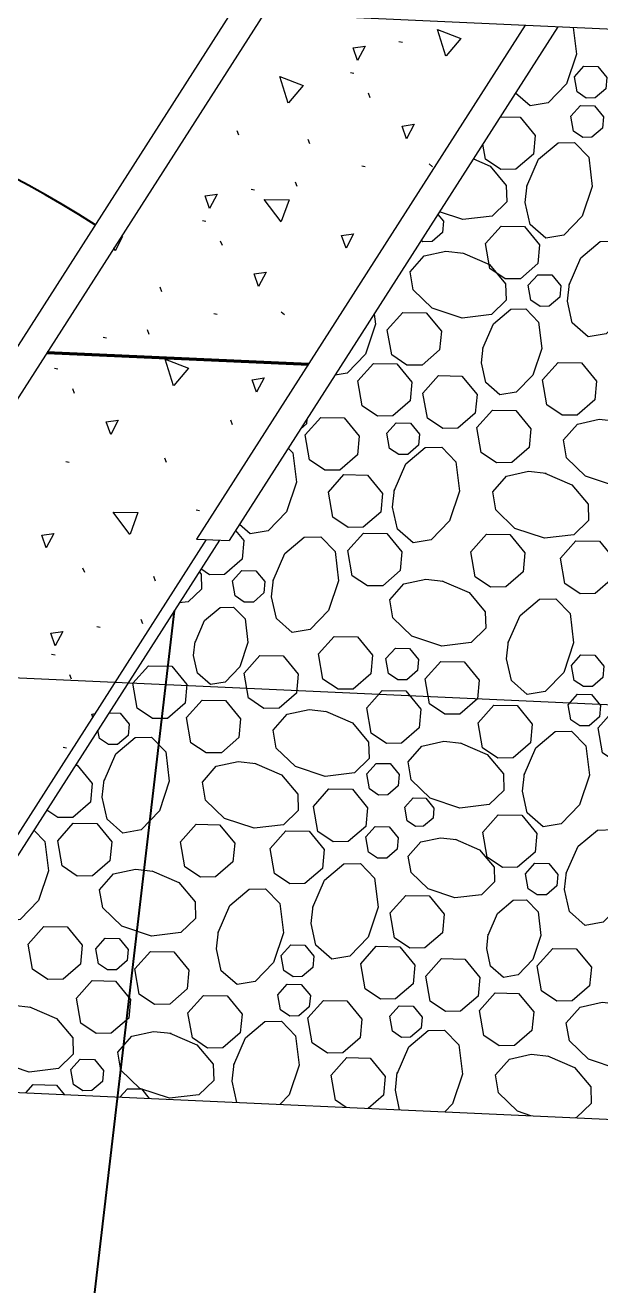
# Model space of a CAD drawing. Header units: feet. Extents: x 10084 to 13321, y 3329 to 8503.
# Drawn here: x 11899.31 to 11912.52, y 5291.72 to 5320.66 of the extents above; entities that cross this region are included whole.
import ezdxf

# ---------------------------------------------------------------- set-up
doc = ezdxf.new("R2010")
doc.units = ezdxf.units.FT
doc.header["$LTSCALE"] = 40
doc.header["$MEASUREMENT"] = 0
doc.linetypes.add('( Dashdot )', pattern=[1.001, 0.5, -0.25, 0.001, -0.25])
for name, color, linetype in [('Level 1', 7, 'Continuous'), ('ROW', 3, '( Dashdot )'), ('STORM', 2, 'Continuous')]:
    doc.layers.add(name, color=color, linetype=linetype)

msp = doc.modelspace()

# ---------------------------------------------------------------- linework, layer by layer
at = {"layer": 'Level 1', "color": 5, "linetype": 'Continuous', "lineweight": 70}
msp.add_line((11899.816, 5313.148), (11905.81, 5312.876), dxfattribs=at)
at = {"layer": 'Level 1', "color": 5, "linetype": 'Continuous', "lineweight": 40}
msp.add_line((11902.729, 5307.214), (11897.513, 5262.493), dxfattribs=at)
msp.add_arc((11886.371, 5293.328), 27, 57.4033, 87.3718, dxfattribs=at)
at = {"layer": 'ROW', "color": 7, "linetype": 'Continuous'}
msp.add_line((12000.656, 5301.066), (11853.055, 5307.761), dxfattribs=at)
at = {"layer": 'STORM', "color": 5}
for p, q in [((11904.043, 5320.964), (11885.381, 5291.78)), ((11904.792, 5320.93), (11886.13, 5291.746)), ((11904.043, 5320.964), (11924.432, 5320.039)), ((11910.786, 5320.658), (11903.244, 5308.863)), ((11911.535, 5320.624), (11903.993, 5308.829)), ((11907.888, 5320.289), (11907.967, 5320.273)), ((11906.773, 5319.573), (11906.851, 5319.557)), ((11907.231, 5318.996), (11907.191, 5319.098)), ((11904.218, 5318.132), (11904.178, 5318.234)), ((11905.842, 5317.936), (11905.803, 5318.038)), ((11907.034, 5317.434), (11907.113, 5317.418)), ((11908.581, 5317.475), (11908.659, 5317.412)), ((11904.494, 5316.895), (11904.573, 5316.879)), ((11905.551, 5316.955), (11905.512, 5317.057)), ((11903.379, 5316.179), (11903.457, 5316.163)), ((11903.836, 5315.602), (11903.797, 5315.704)), ((11902.448, 5314.541), (11902.409, 5314.643)), ((11903.64, 5314.04), (11903.719, 5314.024)), ((11905.187, 5314.081), (11905.265, 5314.018)), ((11902.157, 5313.561), (11902.118, 5313.663)), ((11901.1, 5313.501), (11901.179, 5313.485)), ((11899.985, 5312.785), (11900.063, 5312.769)), ((11900.442, 5312.208), (11900.403, 5312.31)), ((11904.072, 5311.489), (11904.033, 5311.591)), ((11900.246, 5310.646), (11900.325, 5310.63)), ((11902.557, 5310.618), (11902.518, 5310.72)), ((11903.233, 5309.536), (11903.312, 5309.52)), ((11903.468, 5308.853), (11898.188, 5300.595)), ((11903.768, 5308.839), (11898.407, 5300.455)), ((11903.244, 5308.863), (11903.993, 5308.829)), ((11900.678, 5308.095), (11900.639, 5308.197)), ((11902.302, 5307.899), (11902.263, 5308.001)), ((11902.011, 5306.919), (11901.972, 5307.021)), ((11900.955, 5306.858), (11901.033, 5306.842)), ((11899.92, 5306.223), (11899.998, 5306.207)), ((11900.378, 5305.646), (11900.338, 5305.748)), ((11900.181, 5304.084), (11900.26, 5304.068)), ((11889.241, 5296.61), (11937.139, 5294.437))]:
    msp.add_line(p, q, dxfattribs=at)
at = {"layer": 'STORM', "color": 5, "flags": 128}
for points in [[(11911.886, 5320.608), (11911.96, 5319.996), (11911.733, 5319.313), (11911.311, 5318.876), (11910.898, 5318.806), (11910.561, 5319.101)], [(11908.964, 5319.945), (11908.776, 5320.557), (11909.31, 5320.353), (11908.972, 5319.953)], [(11906.937, 5319.846), (11906.835, 5320.137), (11907.109, 5320.176), (11906.937, 5319.846)], [(11905.344, 5318.871), (11905.155, 5319.483), (11905.689, 5319.279), (11905.351, 5318.879)], [(11911.974, 5319.13), (11911.913, 5319.475), (11912.128, 5319.716), (11912.45, 5319.71), (11912.657, 5319.457), (11912.634, 5319.2), (11912.393, 5318.991), (11912.185, 5318.988), (11911.974, 5319.13)], [(11903.426, 5318.792), (11903.425, 5318.792)], [(11903.426, 5318.794), (11903.426, 5318.792)], [(11911.895, 5318.227), (11911.835, 5318.573), (11912.05, 5318.813), (11912.372, 5318.807), (11912.579, 5318.555), (11912.556, 5318.297), (11912.315, 5318.088), (11912.107, 5318.085), (11911.896, 5318.227)], [(11908.063, 5318.054), (11907.96, 5318.345), (11908.235, 5318.384), (11908.063, 5318.054)], [(11910.215, 5318.559), (11910.667, 5318.55), (11911.012, 5318.129), (11910.973, 5317.7), (11910.571, 5317.352), (11910.224, 5317.347), (11909.872, 5317.583)], [(11909.872, 5317.583), (11909.812, 5317.929)], [(11910.825, 5316.963), (11911.093, 5317.584), (11911.537, 5317.957), (11911.915, 5317.967), (11912.241, 5317.629), (11912.323, 5316.958), (11912.095, 5316.275), (11911.673, 5315.838), (11911.26, 5315.768), (11910.895, 5316.087), (11910.786, 5316.589), (11910.831, 5316.993)], [(11909.596, 5317.591), (11909.978, 5317.426), (11910.351, 5316.982), (11910.361, 5316.603), (11910.023, 5316.278), (11909.352, 5316.196), (11908.818, 5316.374)], [(11903.543, 5316.452), (11903.441, 5316.742), (11903.715, 5316.782), (11903.543, 5316.452)], [(11905.182, 5316.147), (11904.795, 5316.658), (11905.367, 5316.649), (11905.186, 5316.157)], [(11908.781, 5316.317), (11908.912, 5316.158), (11908.889, 5315.9), (11908.647, 5315.692), (11908.439, 5315.688), (11908.397, 5315.716)], [(11909.975, 5315.071), (11909.875, 5315.647), (11910.233, 5316.048), (11910.77, 5316.039), (11911.115, 5315.617), (11911.076, 5315.188), (11910.674, 5314.84), (11910.327, 5314.835), (11909.975, 5315.072)], [(11901.516, 5315.806), (11901.547, 5315.81), (11901.374, 5315.48)], [(11906.674, 5315.544), (11906.572, 5315.834), (11906.847, 5315.873), (11906.674, 5315.544)], [(11911.793, 5314.702), (11912.061, 5315.323), (11912.505, 5315.696), (11912.884, 5315.706), (11913.209, 5315.368), (11913.291, 5314.697), (11913.063, 5314.014), (11912.642, 5313.577), (11912.229, 5313.507), (11911.864, 5313.826), (11911.754, 5314.328), (11911.8, 5314.731)], [(11901.374, 5315.48), (11901.35, 5315.547)], [(11909.342, 5315.435), (11909.963, 5315.167), (11910.336, 5314.723), (11910.345, 5314.344), (11910.008, 5314.019), (11909.336, 5313.937), (11908.653, 5314.165), (11908.217, 5314.586), (11908.147, 5315), (11908.466, 5315.364), (11908.967, 5315.474), (11909.371, 5315.429)], [(11904.668, 5314.66), (11904.566, 5314.95), (11904.841, 5314.99), (11904.668, 5314.66)], [(11910.917, 5314.346), (11910.856, 5314.692), (11911.071, 5314.932), (11911.393, 5314.927), (11911.601, 5314.674), (11911.577, 5314.416), (11911.336, 5314.207), (11911.127, 5314.205), (11910.917, 5314.346)], [(11907.317, 5314.028), (11907.346, 5313.793), (11907.118, 5313.11), (11906.697, 5312.673), (11906.421, 5312.626)], [(11907.721, 5313.09), (11907.62, 5313.666), (11907.978, 5314.067), (11908.516, 5314.057), (11908.861, 5313.636), (11908.821, 5313.206), (11908.419, 5312.859), (11908.072, 5312.854), (11907.721, 5313.09)], [(11909.814, 5313.246), (11910.056, 5313.805), (11910.455, 5314.141), (11910.796, 5314.149), (11911.089, 5313.846), (11911.163, 5313.241), (11910.958, 5312.627), (11910.578, 5312.234), (11910.206, 5312.171), (11909.878, 5312.458), (11909.779, 5312.909), (11909.82, 5313.272)], [(11902.715, 5312.379), (11902.527, 5312.991), (11903.06, 5312.787), (11902.723, 5312.387)], [(11907.047, 5311.92), (11906.947, 5312.496), (11907.304, 5312.897), (11907.842, 5312.887), (11908.187, 5312.466), (11908.148, 5312.036), (11907.745, 5311.689), (11907.398, 5311.684), (11907.047, 5311.92)], [(11911.282, 5311.942), (11911.181, 5312.517), (11911.539, 5312.919), (11912.076, 5312.909), (11912.421, 5312.487), (11912.382, 5312.058), (11911.98, 5311.71), (11911.633, 5311.705), (11911.282, 5311.942)], [(11904.622, 5312.232), (11904.52, 5312.522), (11904.795, 5312.562), (11904.622, 5312.232)], [(11908.539, 5311.638), (11908.439, 5312.214), (11908.797, 5312.615), (11909.334, 5312.605), (11909.679, 5312.183), (11909.64, 5311.754), (11909.238, 5311.406), (11908.891, 5311.401), (11908.54, 5311.638)], [(11905.778, 5311.62), (11905.768, 5311.509), (11905.631, 5311.39)], [(11905.834, 5310.68), (11905.734, 5311.256), (11906.092, 5311.657), (11906.629, 5311.647), (11906.975, 5311.226), (11906.935, 5310.796), (11906.533, 5310.449), (11906.186, 5310.443), (11905.835, 5310.68)], [(11909.775, 5310.849), (11909.675, 5311.425), (11910.033, 5311.826), (11910.57, 5311.816), (11910.915, 5311.395), (11910.875, 5310.965), (11910.474, 5310.618), (11910.127, 5310.613), (11909.775, 5310.849)], [(11901.274, 5311.266), (11901.172, 5311.556), (11901.447, 5311.596), (11901.274, 5311.266)], [(11907.673, 5310.946), (11907.613, 5311.292), (11907.827, 5311.533), (11908.15, 5311.527), (11908.357, 5311.274), (11908.333, 5311.016), (11908.092, 5310.808), (11907.884, 5310.804), (11907.673, 5310.946)], [(11912.858, 5311.574), (11913.479, 5311.305), (11913.852, 5310.862), (11913.862, 5310.483), (11913.524, 5310.158), (11912.853, 5310.076), (11912.17, 5310.304), (11911.733, 5310.725), (11911.663, 5311.138), (11911.982, 5311.503), (11912.484, 5311.613), (11912.887, 5311.568)], [(11905.348, 5310.949), (11905.452, 5310.841), (11905.534, 5310.17), (11905.307, 5309.487), (11904.885, 5309.05), (11904.472, 5308.98), (11904.227, 5309.195)], [(11907.78, 5309.97), (11908.048, 5310.591), (11908.492, 5310.964), (11908.871, 5310.973), (11909.196, 5310.636), (11909.278, 5309.965), (11909.05, 5309.282), (11908.629, 5308.845), (11908.215, 5308.775), (11907.851, 5309.094), (11907.741, 5309.596), (11907.787, 5309.999)], [(11906.37, 5309.365), (11906.269, 5309.941), (11906.627, 5310.342), (11907.165, 5310.332), (11907.51, 5309.911), (11907.47, 5309.482), (11907.068, 5309.134), (11906.721, 5309.129), (11906.37, 5309.365)], [(11911.233, 5310.38), (11911.854, 5310.112), (11912.227, 5309.668), (11912.237, 5309.29), (11911.899, 5308.964), (11911.228, 5308.883), (11910.545, 5309.11), (11910.108, 5309.532), (11910.038, 5309.945), (11910.357, 5310.31), (11910.859, 5310.419), (11911.262, 5310.374)], [(11901.714, 5308.969), (11901.328, 5309.48), (11901.899, 5309.47), (11901.719, 5308.979)], [(11904.139, 5309.058), (11904.327, 5308.829), (11904.287, 5308.399), (11903.886, 5308.052), (11903.538, 5308.046), (11903.345, 5308.177)], [(11899.796, 5308.666), (11899.694, 5308.956), (11899.969, 5308.995), (11899.796, 5308.666)], [(11905.005, 5307.914), (11905.273, 5308.534), (11905.717, 5308.908), (11906.096, 5308.917), (11906.421, 5308.58), (11906.503, 5307.908), (11906.275, 5307.225), (11905.854, 5306.789), (11905.44, 5306.719), (11905.076, 5307.038), (11904.966, 5307.54), (11905.011, 5307.943)], [(11906.817, 5308.023), (11906.717, 5308.599), (11907.074, 5309), (11907.612, 5308.991), (11907.957, 5308.569), (11907.917, 5308.14), (11907.515, 5307.792), (11907.168, 5307.787), (11906.817, 5308.023)], [(11909.638, 5307.998), (11909.538, 5308.574), (11909.896, 5308.975), (11910.433, 5308.965), (11910.778, 5308.544), (11910.739, 5308.114), (11910.337, 5307.767), (11909.99, 5307.761), (11909.638, 5307.998)], [(11911.692, 5307.847), (11911.591, 5308.423), (11911.949, 5308.824), (11912.486, 5308.814), (11912.831, 5308.393), (11912.792, 5307.963), (11912.39, 5307.616), (11912.043, 5307.61), (11911.692, 5307.847)], [(11904.128, 5307.558), (11904.068, 5307.904), (11904.283, 5308.144), (11904.605, 5308.138), (11904.812, 5307.886), (11904.789, 5307.628), (11904.548, 5307.419), (11904.339, 5307.416), (11904.129, 5307.558)], [(11903.303, 5308.112), (11903.35, 5308.056), (11903.359, 5307.715), (11903.055, 5307.423), (11902.846, 5307.397)], [(11908.875, 5307.907), (11909.496, 5307.639), (11909.869, 5307.195), (11909.879, 5306.816), (11909.541, 5306.491), (11908.87, 5306.409), (11908.187, 5306.637), (11907.75, 5307.058), (11907.68, 5307.472), (11907.999, 5307.836), (11908.501, 5307.946), (11908.904, 5307.901)], [(11903.21, 5306.491), (11903.427, 5306.994), (11903.787, 5307.296), (11904.093, 5307.304), (11904.357, 5307.031), (11904.424, 5306.487), (11904.239, 5305.934), (11903.897, 5305.58), (11903.563, 5305.524), (11903.267, 5305.782), (11903.178, 5306.188), (11903.215, 5306.515)], [(11910.397, 5306.49), (11910.665, 5307.111), (11911.109, 5307.484), (11911.488, 5307.494), (11911.813, 5307.156), (11911.895, 5306.485), (11911.667, 5305.802), (11911.246, 5305.365), (11910.832, 5305.295), (11910.468, 5305.614), (11910.358, 5306.116), (11910.403, 5306.519)], [(11900.003, 5306.415), (11899.901, 5306.706), (11900.176, 5306.745), (11900.003, 5306.415)], [(11906.141, 5305.651), (11906.041, 5306.227), (11906.398, 5306.628), (11906.936, 5306.618), (11907.281, 5306.197), (11907.241, 5305.767), (11906.84, 5305.42), (11906.492, 5305.415), (11906.141, 5305.651)], [(11904.439, 5305.214), (11904.339, 5305.789), (11904.697, 5306.191), (11905.234, 5306.181), (11905.579, 5305.759), (11905.54, 5305.33), (11905.138, 5304.983), (11904.791, 5304.977), (11904.44, 5305.214)], [(11907.65, 5305.775), (11907.59, 5306.12), (11907.805, 5306.361), (11908.127, 5306.355), (11908.335, 5306.102), (11908.311, 5305.845), (11908.07, 5305.636), (11907.861, 5305.633), (11907.651, 5305.775)], [(11911.908, 5305.619), (11911.848, 5305.964), (11912.063, 5306.205), (11912.385, 5306.199), (11912.592, 5305.946), (11912.568, 5305.689), (11912.327, 5305.48), (11912.119, 5305.477), (11911.908, 5305.619)], [(11901.88, 5304.979), (11901.78, 5305.555), (11902.138, 5305.956), (11902.675, 5305.946), (11903.02, 5305.524), (11902.981, 5305.095), (11902.579, 5304.747), (11902.232, 5304.742), (11901.881, 5304.979)], [(11908.589, 5305.079), (11908.488, 5305.655), (11908.846, 5306.056), (11909.383, 5306.046), (11909.729, 5305.625), (11909.689, 5305.195), (11909.287, 5304.848), (11908.94, 5304.842), (11908.589, 5305.079)], [(11907.249, 5304.41), (11907.148, 5304.986), (11907.506, 5305.387), (11908.043, 5305.377), (11908.388, 5304.956), (11908.349, 5304.527), (11907.947, 5304.179), (11907.6, 5304.174), (11907.249, 5304.41)], [(11911.83, 5304.716), (11911.77, 5305.062), (11911.985, 5305.302), (11912.307, 5305.296), (11912.514, 5305.044), (11912.49, 5304.786), (11912.249, 5304.577), (11912.041, 5304.574), (11911.83, 5304.716)], [(11903.116, 5304.19), (11903.016, 5304.766), (11903.374, 5305.167), (11903.911, 5305.157), (11904.256, 5304.736), (11904.216, 5304.307), (11903.815, 5303.959), (11903.468, 5303.954), (11903.116, 5304.19)], [(11909.807, 5304.072), (11909.706, 5304.648), (11910.064, 5305.049), (11910.601, 5305.04), (11910.947, 5304.618), (11910.907, 5304.189), (11910.505, 5303.841), (11910.158, 5303.836), (11909.807, 5304.072)], [(11900.862, 5304.777), (11900.838, 5304.845), (11900.912, 5304.856)], [(11901.232, 5304.872), (11901.491, 5304.868), (11901.698, 5304.615), (11901.674, 5304.357), (11901.433, 5304.149), (11901.225, 5304.145), (11901.014, 5304.287)], [(11906.199, 5304.915), (11906.82, 5304.646), (11907.193, 5304.203), (11907.203, 5303.824), (11906.865, 5303.499), (11906.194, 5303.417), (11905.511, 5303.645), (11905.074, 5304.066), (11905.004, 5304.479), (11905.323, 5304.844), (11905.825, 5304.954), (11906.228, 5304.909)], [(11912.557, 5303.957), (11912.457, 5304.533), (11912.815, 5304.934), (11913.352, 5304.925), (11913.697, 5304.503), (11913.658, 5304.073), (11913.256, 5303.726), (11912.909, 5303.721), (11912.558, 5303.957)], [(11901.014, 5304.287), (11900.98, 5304.479)], [(11910.759, 5303.452), (11911.028, 5304.073), (11911.471, 5304.446), (11911.85, 5304.456), (11912.175, 5304.118), (11912.257, 5303.447), (11912.03, 5302.764), (11911.608, 5302.327), (11911.195, 5302.257), (11910.83, 5302.576), (11910.72, 5303.078), (11910.766, 5303.482)], [(11901.121, 5303.311), (11901.389, 5303.932), (11901.833, 5304.305), (11902.212, 5304.314), (11902.537, 5303.977), (11902.619, 5303.306), (11902.391, 5302.623), (11901.97, 5302.186), (11901.556, 5302.116), (11901.192, 5302.435), (11901.082, 5302.937), (11901.128, 5303.34)], [(11909.292, 5304.183), (11909.913, 5303.915), (11910.286, 5303.471), (11910.296, 5303.092), (11909.958, 5302.767), (11909.286, 5302.685), (11908.604, 5302.913), (11908.167, 5303.334), (11908.097, 5303.747), (11908.416, 5304.112), (11908.918, 5304.222), (11909.321, 5304.177)], [(11900.465, 5303.674), (11900.506, 5303.674), (11900.851, 5303.252), (11900.811, 5302.823), (11900.409, 5302.475), (11900.062, 5302.47), (11899.806, 5302.642)], [(11904.574, 5303.721), (11905.195, 5303.453), (11905.568, 5303.009), (11905.578, 5302.631), (11905.24, 5302.305), (11904.569, 5302.224), (11903.886, 5302.451), (11903.449, 5302.873), (11903.379, 5303.286), (11903.698, 5303.651), (11904.2, 5303.76), (11904.603, 5303.715)], [(11907.211, 5303.128), (11907.151, 5303.474), (11907.365, 5303.715), (11907.688, 5303.709), (11907.895, 5303.456), (11907.871, 5303.198), (11907.63, 5302.99), (11907.421, 5302.986), (11907.211, 5303.128)], [(11906.025, 5302.151), (11905.924, 5302.727), (11906.282, 5303.128), (11906.82, 5303.119), (11907.165, 5302.697), (11907.125, 5302.268), (11906.723, 5301.92), (11906.376, 5301.915), (11906.025, 5302.151)], [(11908.074, 5302.395), (11908.02, 5302.706), (11908.213, 5302.923), (11908.504, 5302.918), (11908.689, 5302.69), (11908.669, 5302.458), (11908.451, 5302.271), (11908.264, 5302.268), (11908.074, 5302.395)], [(11909.91, 5301.56), (11909.809, 5302.136), (11910.167, 5302.537), (11910.704, 5302.528), (11911.05, 5302.106), (11911.01, 5301.677), (11910.608, 5301.329), (11910.261, 5301.324), (11909.91, 5301.561)], [(11899.511, 5302.181), (11899.762, 5301.921), (11899.844, 5301.249), (11899.616, 5300.566), (11899.195, 5300.13), (11898.781, 5300.06), (11898.417, 5300.379), (11898.402, 5300.447)], [(11900.158, 5301.364), (11900.058, 5301.94), (11900.415, 5302.341), (11900.953, 5302.332), (11901.298, 5301.91), (11901.258, 5301.481), (11900.856, 5301.133), (11900.509, 5301.128), (11900.158, 5301.365)], [(11902.979, 5301.339), (11902.879, 5301.915), (11903.237, 5302.316), (11903.774, 5302.306), (11904.119, 5301.885), (11904.08, 5301.455), (11903.678, 5301.108), (11903.331, 5301.102), (11902.979, 5301.339)], [(11905.033, 5301.188), (11904.932, 5301.764), (11905.29, 5302.165), (11905.827, 5302.155), (11906.172, 5301.734), (11906.133, 5301.304), (11905.731, 5300.957), (11905.384, 5300.951), (11905.033, 5301.188)], [(11907.189, 5301.679), (11907.128, 5302.025), (11907.343, 5302.266), (11907.665, 5302.26), (11907.872, 5302.007), (11907.849, 5301.749), (11907.607, 5301.541), (11907.399, 5301.537), (11907.189, 5301.679)], [(11911.727, 5301.191), (11911.996, 5301.812), (11912.44, 5302.185), (11912.818, 5302.195), (11913.144, 5301.857), (11913.226, 5301.186), (11912.998, 5300.503), (11912.576, 5300.066), (11912.163, 5299.996), (11911.798, 5300.315), (11911.689, 5300.817), (11911.734, 5301.22)], [(11909.178, 5301.974), (11909.737, 5301.733), (11910.073, 5301.333), (11910.082, 5300.993), (11909.778, 5300.7), (11909.173, 5300.626), (11908.559, 5300.831), (11908.166, 5301.21), (11908.103, 5301.582), (11908.39, 5301.911), (11908.841, 5302.009), (11909.205, 5301.969)], [(11902.216, 5301.248), (11902.837, 5300.98), (11903.21, 5300.536), (11903.22, 5300.157), (11902.882, 5299.832), (11902.211, 5299.75), (11901.528, 5299.978), (11901.091, 5300.399), (11901.021, 5300.813), (11901.34, 5301.177), (11901.842, 5301.287), (11902.245, 5301.242)], [(11905.912, 5300.416), (11906.18, 5301.037), (11906.624, 5301.41), (11907.003, 5301.42), (11907.328, 5301.083), (11907.41, 5300.411), (11907.182, 5299.728), (11906.761, 5299.291), (11906.347, 5299.221), (11905.983, 5299.541), (11905.873, 5300.042), (11905.918, 5300.446)], [(11910.851, 5300.835), (11910.791, 5301.181), (11911.006, 5301.422), (11911.328, 5301.416), (11911.535, 5301.163), (11911.511, 5300.905), (11911.27, 5300.696), (11911.062, 5300.694), (11910.851, 5300.835)], [(11903.738, 5299.831), (11904.006, 5300.452), (11904.45, 5300.825), (11904.829, 5300.835), (11905.154, 5300.497), (11905.236, 5299.826), (11905.008, 5299.143), (11904.587, 5298.706), (11904.173, 5298.636), (11903.809, 5298.955), (11903.699, 5299.457), (11903.744, 5299.861)], [(11907.785, 5299.708), (11907.684, 5300.284), (11908.042, 5300.685), (11908.579, 5300.676), (11908.925, 5300.254), (11908.885, 5299.824), (11908.483, 5299.477), (11908.136, 5299.472), (11907.785, 5299.708)], [(11909.933, 5299.768), (11910.15, 5300.271), (11910.51, 5300.574), (11910.816, 5300.581), (11911.08, 5300.308), (11911.146, 5299.764), (11910.962, 5299.211), (11910.62, 5298.857), (11910.286, 5298.801), (11909.99, 5299.059), (11909.901, 5299.466), (11909.938, 5299.792)], [(11899.482, 5298.992), (11899.382, 5299.568), (11899.739, 5299.969), (11900.277, 5299.959), (11900.622, 5299.538), (11900.582, 5299.108), (11900.181, 5298.761), (11899.833, 5298.756), (11899.482, 5298.992)], [(11900.991, 5299.116), (11900.931, 5299.461), (11901.146, 5299.702), (11901.468, 5299.696), (11901.676, 5299.443), (11901.652, 5299.186), (11901.411, 5298.977), (11901.202, 5298.974), (11900.992, 5299.116)], [(11905.249, 5298.96), (11905.189, 5299.305), (11905.404, 5299.546), (11905.726, 5299.54), (11905.933, 5299.287), (11905.909, 5299.03), (11905.668, 5298.821), (11905.46, 5298.818), (11905.249, 5298.96)], [(11907.111, 5298.538), (11907.01, 5299.114), (11907.368, 5299.515), (11907.905, 5299.506), (11908.251, 5299.084), (11908.211, 5298.655), (11907.809, 5298.307), (11907.462, 5298.302), (11907.111, 5298.539)], [(11911.162, 5298.491), (11911.062, 5299.067), (11911.419, 5299.468), (11911.957, 5299.458), (11912.302, 5299.037), (11912.262, 5298.607), (11911.861, 5298.26), (11911.513, 5298.255), (11911.162, 5298.491)], [(11901.93, 5298.42), (11901.829, 5298.996), (11902.187, 5299.397), (11902.724, 5299.387), (11903.07, 5298.966), (11903.03, 5298.536), (11902.628, 5298.189), (11902.281, 5298.183), (11901.93, 5298.42)], [(11908.603, 5298.256), (11908.503, 5298.832), (11908.861, 5299.233), (11909.398, 5299.223), (11909.743, 5298.802), (11909.703, 5298.372), (11909.302, 5298.025), (11908.955, 5298.019), (11908.603, 5298.256)], [(11900.59, 5297.751), (11900.489, 5298.327), (11900.847, 5298.728), (11901.384, 5298.719), (11901.729, 5298.297), (11901.69, 5297.868), (11901.288, 5297.52), (11900.941, 5297.515), (11900.59, 5297.751)], [(11905.171, 5298.057), (11905.111, 5298.403), (11905.326, 5298.643), (11905.648, 5298.637), (11905.855, 5298.385), (11905.831, 5298.127), (11905.59, 5297.918), (11905.382, 5297.915), (11905.171, 5298.057)], [(11903.148, 5297.413), (11903.047, 5297.989), (11903.405, 5298.39), (11903.943, 5298.381), (11904.288, 5297.959), (11904.248, 5297.53), (11903.846, 5297.182), (11903.499, 5297.177), (11903.148, 5297.413)], [(11909.839, 5297.467), (11909.738, 5298.043), (11910.096, 5298.444), (11910.634, 5298.435), (11910.979, 5298.013), (11910.939, 5297.584), (11910.538, 5297.236), (11910.19, 5297.231), (11909.839, 5297.468)], [(11899.411, 5298.127), (11900.032, 5297.858), (11900.405, 5297.415), (11900.414, 5297.036), (11900.077, 5296.711), (11899.405, 5296.629), (11898.723, 5296.856), (11898.286, 5297.278), (11898.216, 5297.691), (11898.535, 5298.056), (11899.036, 5298.166), (11899.44, 5298.12)], [(11905.898, 5297.298), (11905.798, 5297.874), (11906.156, 5298.275), (11906.693, 5298.266), (11907.038, 5297.844), (11906.999, 5297.414), (11906.597, 5297.067), (11906.25, 5297.062), (11905.899, 5297.298)], [(11907.736, 5297.565), (11907.676, 5297.91), (11907.891, 5298.151), (11908.214, 5298.145), (11908.42, 5297.892), (11908.397, 5297.635), (11908.156, 5297.426), (11907.947, 5297.423), (11907.737, 5297.565)], [(11912.922, 5298.192), (11913.542, 5297.924), (11913.916, 5297.48), (11913.925, 5297.102), (11913.588, 5296.776), (11912.916, 5296.694), (11912.233, 5296.922), (11911.797, 5297.343), (11911.727, 5297.757), (11912.046, 5298.121), (11912.547, 5298.231), (11912.951, 5298.186)], [(11904.1, 5296.793), (11904.369, 5297.414), (11904.812, 5297.787), (11905.191, 5297.797), (11905.516, 5297.459), (11905.598, 5296.788), (11905.371, 5296.105), (11905.161, 5295.888)], [(11902.633, 5297.524), (11903.254, 5297.256), (11903.627, 5296.812), (11903.637, 5296.433), (11903.299, 5296.108), (11902.627, 5296.026), (11901.945, 5296.254), (11901.508, 5296.675), (11901.438, 5297.089), (11901.757, 5297.453), (11902.259, 5297.563), (11902.662, 5297.518)], [(11907.844, 5296.588), (11908.112, 5297.209), (11908.556, 5297.582), (11908.934, 5297.592), (11909.26, 5297.254), (11909.342, 5296.583), (11909.114, 5295.9), (11908.937, 5295.716)], [(11900.423, 5296.34), (11900.362, 5296.685), (11900.577, 5296.926), (11900.9, 5296.92), (11901.106, 5296.667), (11901.083, 5296.41), (11900.842, 5296.202), (11900.633, 5296.198), (11900.423, 5296.34)], [(11906.434, 5295.983), (11906.333, 5296.559), (11906.691, 5296.96), (11907.228, 5296.951), (11907.573, 5296.529), (11907.534, 5296.1), (11907.182, 5295.796)], [(11910.914, 5295.627), (11910.609, 5295.729), (11910.172, 5296.15), (11910.102, 5296.563), (11910.421, 5296.928), (11910.923, 5297.038), (11911.326, 5296.992)], [(11911.297, 5296.999), (11911.918, 5296.73), (11912.291, 5296.287), (11912.301, 5295.908), (11911.963, 5295.583), (11911.942, 5295.58)], [(11904.168, 5295.933), (11904.061, 5296.419), (11904.107, 5296.823)], [(11907.903, 5295.763), (11907.805, 5296.214), (11907.85, 5296.617)], [(11899.327, 5296.152), (11899.494, 5296.34), (11900.032, 5296.33), (11900.21, 5296.112)], [(11901.487, 5296.054), (11901.658, 5296.246), (11901.981, 5296.241), (11902.158, 5296.024)], [(11906.678, 5295.819), (11906.434, 5295.984)]]:
    msp.add_lwpolyline(points, dxfattribs=at)

doc.saveas('drawing.dxf')
